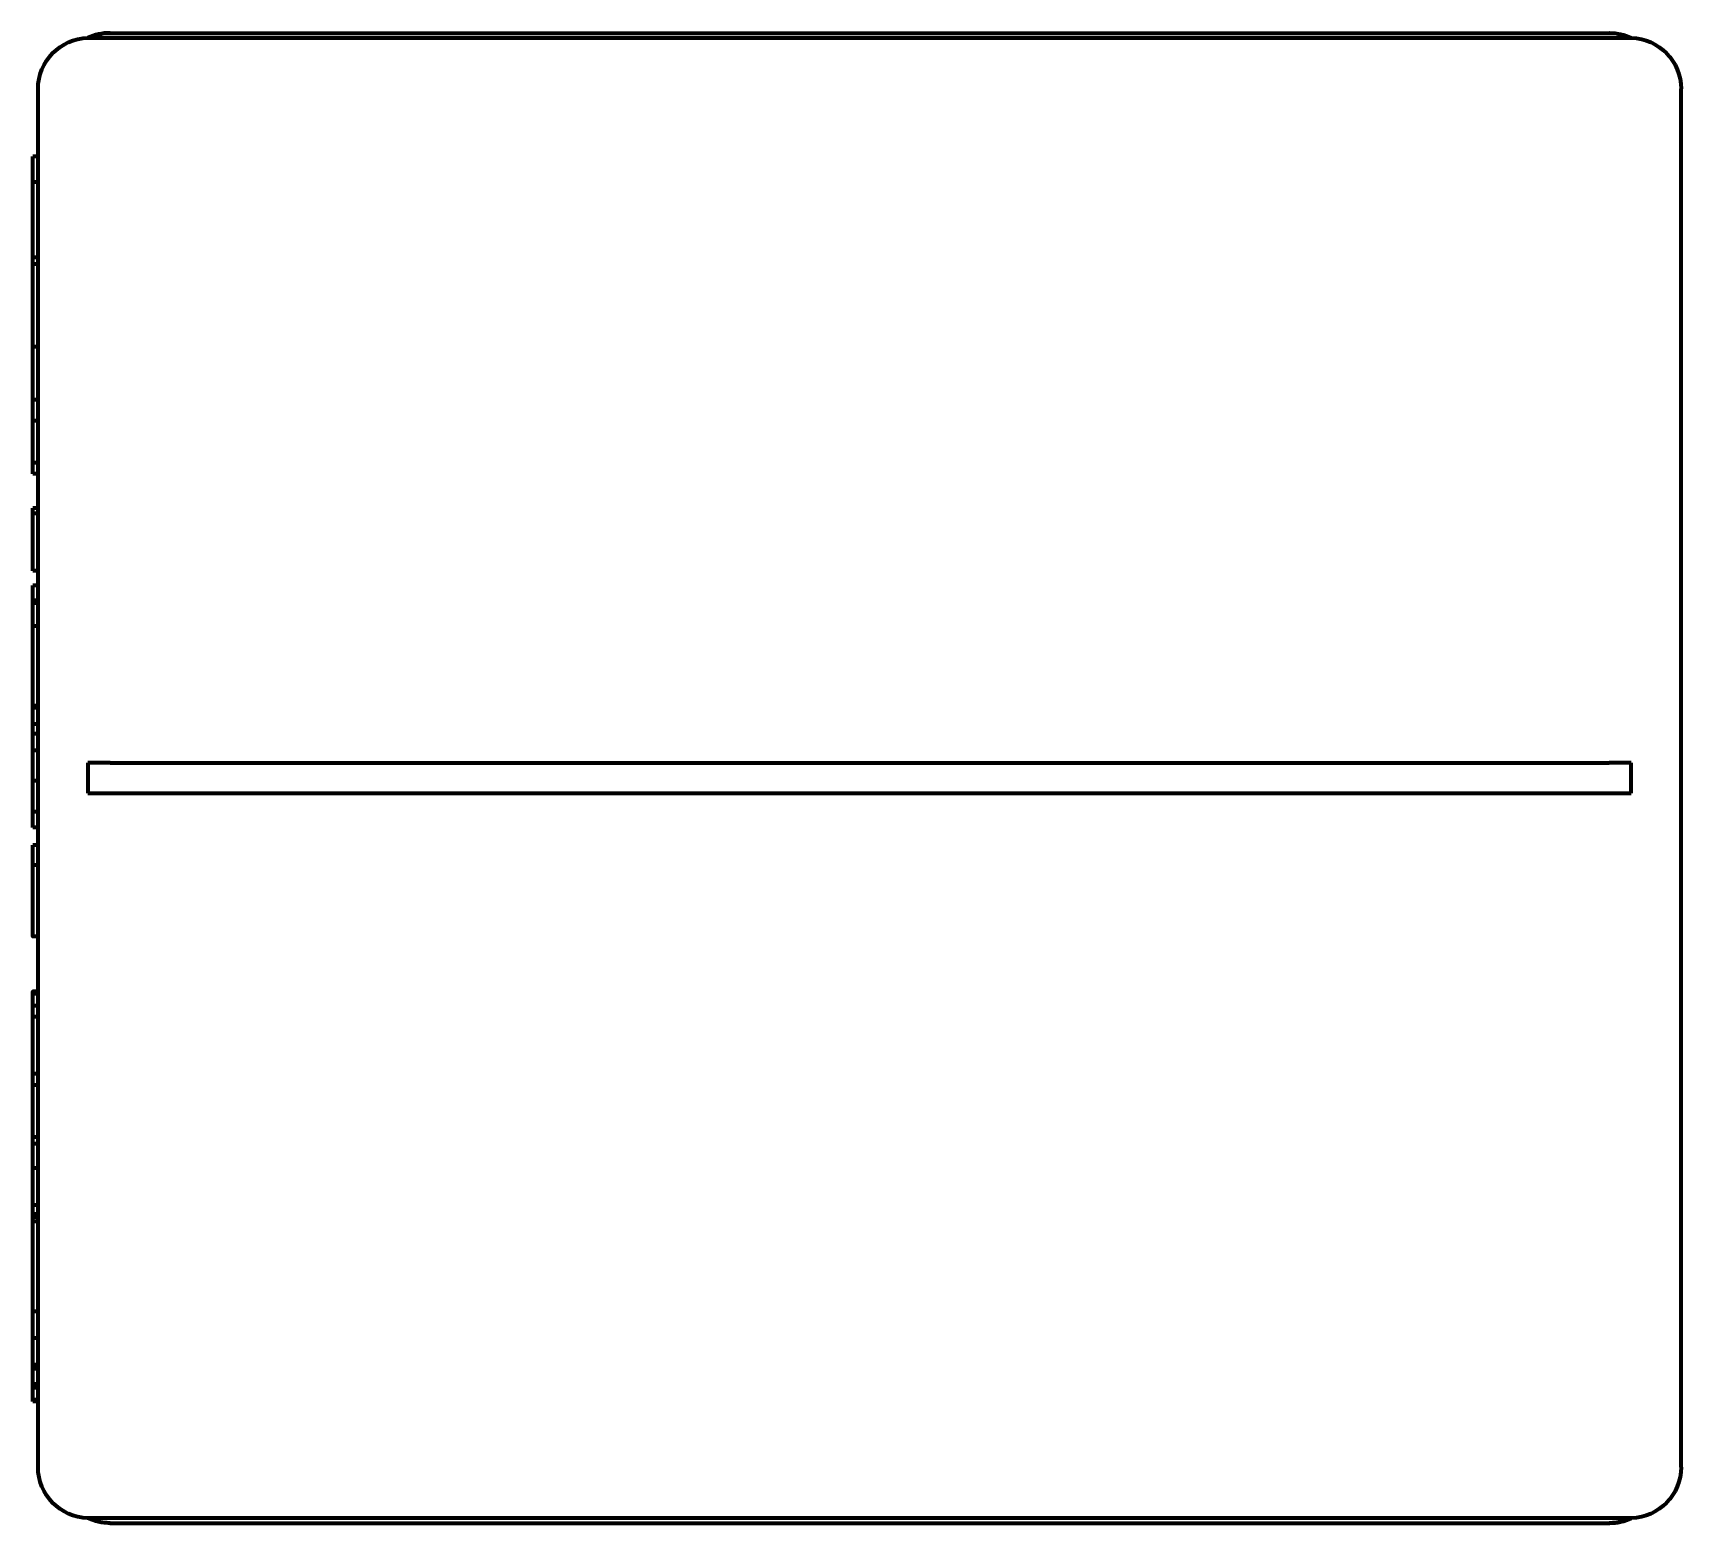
# Model space of a CAD drawing. Header units: millimetres. Extents: x -92220 to 11040, y -5929 to 27498.
# Drawn here: x -84506.99 to -84474.69, y 23707.84 to 23737.03 of the extents above; entities that cross this region are included whole.
import ezdxf

# ---------------------------------------------------------------- set-up
doc = ezdxf.new("R2010")
doc.units = ezdxf.units.MM
doc.layers.add('100 noprint', color=1, linetype='Continuous', plot=False)

# ---------------------------------------------------------------- blocks, each defined once
blk = doc.blocks.new('A$C7E4D6EA71')
at = {"color": 0, "linetype": 'ByBlock', "lineweight": -2, "extrusion": (0, 1, -2.22045e-16)}
for p, q in [((-15.071, 14.299), (14.306, 14.299)), ((-15.508, 14.202), (-15.508, 14.199)), ((14.717, 14.2), (-15.483, 14.2)), ((14.742, 14.199), (14.742, 14.202)), ((-16.483, -13.797), (-16.483, 13.203)), ((15.717, -13.797), (15.717, 13.203)), ((-16.483, 11.878), (-16.583, 11.878)), ((-16.583, 11.746), (-16.583, 11.878)), ((-16.483, 11.376), (-16.583, 11.376)), ((-16.583, 11.104), (-16.583, 11.376)), ((-16.583, 9.771), (-16.583, 9.898)), ((-16.483, 9.898), (-16.583, 9.898)), ((-16.483, 9.771), (-16.583, 9.771)), ((-16.583, 9.219), (-16.583, 9.771)), ((-16.483, 8.149), (-16.583, 8.149)), ((-16.583, 7.11), (-16.583, 7.751)), ((-16.483, 7.11), (-16.583, 7.11)), ((-16.583, 6.699), (-16.583, 7.11)), ((-16.583, 5.875), (-16.583, 6.699)), ((-16.483, 6.699), (-16.583, 6.699)), ((-16.483, 5.875), (-16.583, 5.875)), ((-16.583, 5.661), (-16.583, 5.875)), ((-16.483, 5.661), (-16.583, 5.661)), ((-16.483, 4.988), (-16.583, 4.988)), ((-16.583, 4.883), (-16.583, 4.988)), ((-16.483, 4.883), (-16.583, 4.883)), ((-16.583, 3.764), (-16.583, 4.883)), ((-16.483, 3.764), (-16.583, 3.764)), ((-16.483, 3.472), (-16.583, 3.472)), ((-16.583, 3.182), (-16.583, 3.472)), ((-16.483, 3.182), (-16.583, 3.182)), ((-16.583, 3.13), (-16.583, 3.182)), ((-16.483, 3.13), (-16.583, 3.13)), ((-16.583, 2.677), (-16.583, 3.13)), ((-16.483, 2.677), (-16.583, 2.677)), ((-16.583, 1.118), (-16.583, 2.677)), ((-16.483, 1.118), (-16.583, 1.118)), ((-16.583, 1.075), (-16.583, 1.118)), ((-16.483, 1.075), (-16.583, 1.075)), ((-16.583, 0.756), (-16.583, 1.075)), ((-16.483, 0.756), (-16.583, 0.756)), ((-16.583, 0.566), (-16.583, 0.756)), ((-16.483, 0.566), (-16.583, 0.566)), ((-16.583, 0.244), (-16.583, 0.566)), ((-16.483, 0.244), (-16.583, 0.244)), ((-16.583, -0.148), (-16.583, 0.244)), ((-15.508, 0.003), (-15.508, -0.597)), ((-15.071, 0.003), (14.306, 0.003)), ((14.742, -0.597), (14.742, 0.003)), ((-16.483, -0.35), (-16.583, -0.35)), ((-16.583, -0.962), (-16.583, -0.57)), ((-15.071, -0.597), (14.306, -0.597)), ((-16.483, -0.962), (-16.583, -0.962)), ((-16.583, -1.27), (-16.583, -0.962)), ((-16.483, -1.27), (-16.583, -1.27)), ((-16.483, -1.612), (-16.583, -1.612)), ((-16.583, -2.006), (-16.583, -1.612)), ((-16.483, -2.006), (-16.583, -2.006)), ((-16.583, -2.746), (-16.583, -2.006)), ((-16.483, -3.403), (-16.583, -3.403)), ((-16.483, -4.482), (-16.583, -4.482)), ((-16.483, -4.528), (-16.583, -4.528)), ((-16.583, -4.762), (-16.583, -4.528)), ((-16.483, -4.762), (-16.583, -4.762)), ((-16.483, -4.979), (-16.583, -4.979)), ((-16.483, -6.092), (-16.583, -6.092)), ((-16.483, -6.313), (-16.583, -6.313)), ((-16.583, -7.334), (-16.583, -6.313)), ((-16.483, -7.334), (-16.583, -7.334)), ((-16.483, -7.464), (-16.583, -7.464)), ((-16.483, -7.944), (-16.583, -7.944)), ((-16.483, -8.668), (-16.583, -8.668)), ((-16.583, -8.843), (-16.583, -8.668)), ((-16.483, -8.843), (-16.583, -8.843)), ((-16.583, -8.898), (-16.583, -8.843)), ((-16.483, -8.898), (-16.583, -8.898)), ((-16.483, -8.987), (-16.583, -8.987)), ((-16.583, -10.751), (-16.583, -8.987)), ((-16.483, -10.751), (-16.583, -10.751)), ((-16.583, -11.107), (-16.583, -10.751)), ((-16.583, -11.796), (-16.583, -11.271)), ((-16.483, -11.271), (-16.583, -11.271)), ((-16.483, -11.796), (-16.583, -11.796)), ((-16.583, -11.873), (-16.583, -11.796)), ((-16.483, -11.873), (-16.583, -11.873)), ((-16.583, -12.174), (-16.583, -11.873)), ((-16.483, -12.174), (-16.583, -12.174)), ((-16.583, -12.246), (-16.583, -12.174)), ((-16.483, -12.246), (-16.583, -12.246)), ((-16.583, -12.512), (-16.583, -12.481)), ((-16.483, -12.481), (-16.583, -12.481)), ((-16.483, -12.512), (-16.583, -12.512)), ((-15.508, -14.794), (-15.508, -14.797)), ((-15.483, -14.794), (14.717, -14.794)), ((14.742, -14.797), (14.742, -14.794)), ((-15.071, -14.894), (14.306, -14.894))]:
    blk.add_line(p, q, dxfattribs=at)
at = {"color": 0, "linetype": 'ByBlock', "lineweight": -2}
for centre, start, end in [((-15.078, 13.299), 90, 115.4419), ((14.313, -13.894), 270, 295.4419)]:
    blk.add_arc(centre, 1, start, end, dxfattribs=at)
at = {"color": 0, "linetype": 'ByBlock', "lineweight": -2, "extrusion": (0, -2.22045e-16, -1)}
for centre, start, end in [((-14.313, 13.299), 90, 115.4419), ((15.483, 13.203), 0, 88.5675), ((-14.717, 13.203), 91.4325, 180), ((15.483, -13.797), 271.4325, 0), ((-14.717, -13.797), 180, 268.5675), ((15.078, -13.894), 270, 295.4419)]:
    blk.add_arc(centre, 1, start, end, dxfattribs=at)
at = {"color": 0, "linetype": 'ByBlock', "lineweight": -2}
for points, degree, knots in [([(-15.508, 14.199), (-15.44, 14.232), (-15.369, 14.257), (-15.222, 14.291), (-15.147, 14.299), (-15.071, 14.299)], 3, [0, 0, 0, 0, 0.02258078, 0.02258078, 0.04521017, 0.04521017, 0.04521017, 0.04521017]), ([(14.306, 14.299), (14.356, 14.299), (14.406, 14.296), (14.506, 14.281), (14.555, 14.269), (14.65, 14.24), (14.697, 14.221), (14.742, 14.199)], 3, [0, 0, 0, 0, 0.01508325, 0.01508325, 0.03014353, 0.03014353, 0.04518385, 0.04518385, 0.04518385, 0.04518385]), ([(-16.583, 11.376), (-16.583, 11.472), (-16.583, 11.624), (-16.583, 11.673)], 2, [-1.782874, -1.782874, -1.782874, -1, 0, 0, 0]), ([(-16.583, 9.898), (-16.583, 9.898), (-16.583, 10.048), (-16.583, 10.286)], 2, [-1.410742, -1.410742, -1.410742, -1, 0, 0, 0]), ([(-16.583, 8.149), (-16.583, 8.149), (-16.583, 8.182), (-16.583, 8.349)], 2, [-1.159894, -1.159894, -1.159894, -1, 0, 0, 0]), ([(-15.071, 0.003), (-15.122, 0.003), (-15.172, 0.003), (-15.271, 0.003), (-15.32, 0.003), (-15.416, 0.003), (-15.463, 0.003), (-15.508, 0.003)], 3, [0, 0, 0, 0, 0.01508325, 0.01508325, 0.03014353, 0.03014353, 0.04518385, 0.04518385, 0.04518385, 0.04518385]), ([(14.742, 0.003), (14.697, 0.003), (14.65, 0.003), (14.555, 0.003), (14.506, 0.003), (14.406, 0.003), (14.356, 0.003), (14.306, 0.003)], 3, [0, 0, 0, 0, 0.01504018, 0.01504018, 0.03010044, 0.03010044, 0.04518378, 0.04518378, 0.04518378, 0.04518378]), ([(-15.508, -0.597), (-15.44, -0.597), (-15.369, -0.597), (-15.222, -0.597), (-15.147, -0.597), (-15.071, -0.597)], 3, [0, 0, 0, 0, 0.02258078, 0.02258078, 0.04521017, 0.04521017, 0.04521017, 0.04521017]), ([(14.306, -0.597), (14.356, -0.597), (14.406, -0.597), (14.506, -0.597), (14.555, -0.597), (14.65, -0.597), (14.697, -0.597), (14.742, -0.597)], 3, [0, 0, 0, 0, 0.01508325, 0.01508325, 0.03014353, 0.03014353, 0.04518385, 0.04518385, 0.04518385, 0.04518385]), ([(-16.583, -3.403), (-16.583, -3.403), (-16.583, -3.348), (-16.583, -3.181), (-16.583, -3.041)], 2, [-2.545199, -2.545199, -2.545199, -2, -1, 0, 0, 0]), ([(-16.583, -6.092), (-16.583, -6.092), (-16.583, -6.079), (-16.583, -5.895), (-16.583, -5.749)], 2, [-2.155456, -2.155456, -2.155456, -2, -1, 0, 0, 0]), ([(-16.583, -7.944), (-16.583, -7.816), (-16.583, -7.55), (-16.583, -7.464)], 2, [-1.984185, -1.984185, -1.984185, -1, -0.139804, -0.139804, -0.139804]), ([(-16.583, -8.168), (-16.583, -8.007), (-16.583, -7.944), (-16.583, -7.944)], 2, [-3, -3, -3, -2, -1.689379, -1.689379, -1.689379]), ([(-16.583, -12.476), (-16.583, -12.446), (-16.583, -12.265), (-16.583, -12.246)], 2, [-2, -2, -2, -1, -0.897728, -0.897728, -0.897728]), ([(-15.071, -14.894), (-15.122, -14.894), (-15.172, -14.89), (-15.271, -14.875), (-15.32, -14.864), (-15.416, -14.834), (-15.463, -14.816), (-15.508, -14.794)], 3, [0, 0, 0, 0, 0.01508325, 0.01508325, 0.03014353, 0.03014353, 0.04518385, 0.04518385, 0.04518385, 0.04518385]), ([(14.742, -14.794), (14.697, -14.816), (14.65, -14.834), (14.555, -14.864), (14.506, -14.875), (14.406, -14.89), (14.356, -14.894), (14.306, -14.894)], 3, [0, 0, 0, 0, 0.01504018, 0.01504018, 0.03010044, 0.03010044, 0.04518378, 0.04518378, 0.04518378, 0.04518378])]:
    blk.add_open_spline(points, degree=degree, knots=knots, dxfattribs=at)
for points, degree in [([(-15.071, 14.299), (-15.076, 14.299), (-15.078, 14.299), (-15.078, 14.299)], 3), ([(14.313, 14.299), (14.313, 14.299), (14.31, 14.299), (14.306, 14.299)], 3), ([(-15.483, 14.2), (-15.491, 14.2), (-15.499, 14.2), (-15.508, 14.199)], 3), ([(14.742, 14.199), (14.734, 14.2), (14.726, 14.2), (14.717, 14.2)], 3), ([(-16.583, 11.673), (-16.583, 11.711), (-16.583, 11.746)], 2), ([(-16.583, 10.976), (-16.583, 11.033), (-16.583, 11.104)], 2), ([(-16.583, 10.286), (-16.583, 10.425), (-16.583, 10.701), (-16.583, 10.9), (-16.583, 10.976)], 2), ([(-16.583, 8.349), (-16.583, 8.478), (-16.583, 8.795), (-16.583, 9.053), (-16.583, 9.219)], 2), ([(-16.583, 8.097), (-16.583, 8.121), (-16.583, 8.149)], 2), ([(-16.583, 7.751), (-16.583, 7.941), (-16.583, 8.097)], 2), ([(-16.583, -0.35), (-16.583, -0.258), (-16.583, -0.148)], 2), ([(-16.583, -0.57), (-16.583, -0.441), (-16.583, -0.35)], 2), ([(-16.583, -3.041), (-16.583, -2.941), (-16.583, -2.746)], 2), ([(-16.583, -4.528), (-16.583, -4.482), (-16.583, -4.482)], 2), ([(-16.583, -4.936), (-16.583, -4.813), (-16.583, -4.762)], 2), ([(-16.583, -4.979), (-16.583, -4.957), (-16.583, -4.936)], 2), ([(-16.583, -5.749), (-16.583, -5.537), (-16.583, -5.13), (-16.583, -4.979)], 2), ([(-16.583, -6.313), (-16.583, -6.204), (-16.583, -6.092)], 2), ([(-16.583, -7.42), (-16.583, -7.392), (-16.583, -7.334)], 2), ([(-16.583, -7.464), (-16.583, -7.464), (-16.583, -7.42)], 2), ([(-16.583, -8.426), (-16.583, -8.287), (-16.583, -8.168)], 2), ([(-16.583, -8.668), (-16.583, -8.517), (-16.583, -8.426)], 2), ([(-16.583, -8.987), (-16.583, -8.945), (-16.583, -8.898)], 2), ([(-16.583, -11.233), (-16.583, -11.201), (-16.583, -11.107)], 2), ([(-16.583, -11.271), (-16.583, -11.271), (-16.583, -11.233)], 2), ([(-16.583, -12.481), (-16.583, -12.481), (-16.583, -12.476)], 2), ([(-15.508, -14.794), (-15.499, -14.794), (-15.491, -14.794), (-15.483, -14.794)], 3), ([(14.717, -14.794), (14.726, -14.794), (14.734, -14.794), (14.742, -14.794)], 3), ([(-15.078, -14.894), (-15.078, -14.894), (-15.076, -14.894), (-15.071, -14.894)], 3), ([(14.306, -14.894), (14.31, -14.894), (14.313, -14.894), (14.313, -14.894)], 3)]:
    blk.add_open_spline(points, degree=degree, dxfattribs=at)

msp = doc.modelspace()

# ---------------------------------------------------------------- block references
at = {"layer": '100 noprint', "color": 1, "lineweight": 80}
msp.add_blockref('A$C7E4D6EA71', (-84490.406, 23722.735, 28.303), dxfattribs=at)

doc.saveas('drawing.dxf')
